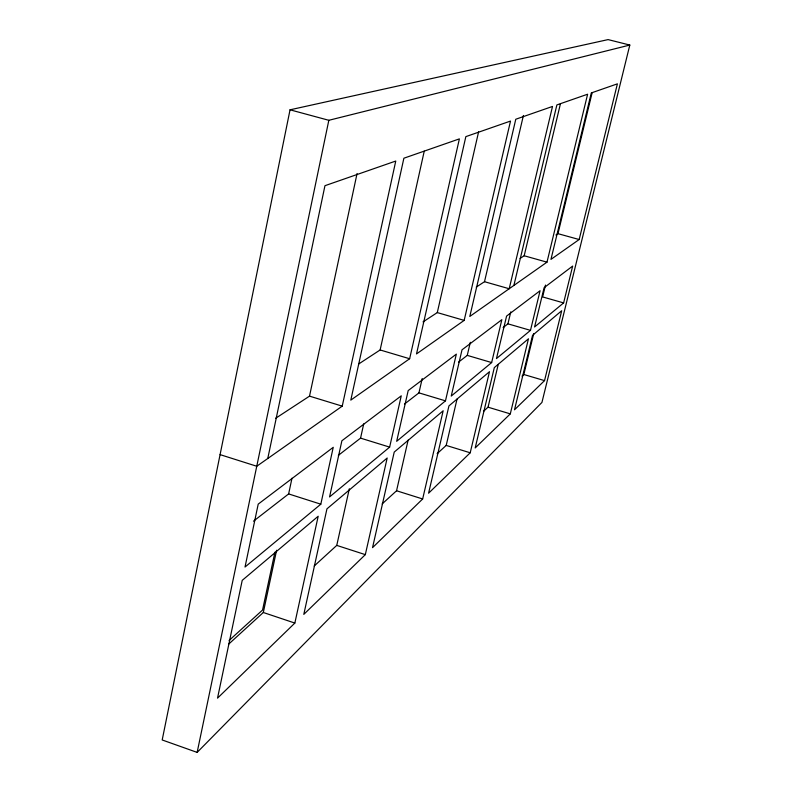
<?xml version="1.0" encoding="UTF-8"?>
<svg xmlns="http://www.w3.org/2000/svg" width="792" height="792" viewBox="0 0 792 792"><rect width="100%" height="100%" fill="white"/><g stroke="black" fill="none" stroke-linecap="round" stroke-linejoin="round"><path stroke-width="1.19" d="M290.04 109.811L162.192 739.966L197.149 752.4L541.936 402.435L629.808 45.055L608.098 39.6L290.04 109.811L328.828 120.295L629.808 45.055M197.149 752.4L328.828 120.295M267.775 458.509L324.958 185.694L395.762 161.043L342.233 406.147L256.757 466.25L220.087 454.628M274.913 552.182L262.558 610.038L229.066 640.5M228.928 643.906L263.31 612.493L276.606 550.252M253.46 521.195L288.635 493.921L291.981 478.229M275.685 418.265L309.514 396.139L357.063 173.517M294.852 623.066L318.186 516.255L242.223 580.358L217.533 698.138L294.852 623.066L263.31 612.493M320.819 504.187L333.234 447.322L258.212 504.118L245.025 567.023L320.819 504.187L288.635 493.921M314.177 566.023L336.758 545.391L349.322 488.763M338.342 455.37L360.558 438.134L363.726 423.859M358.558 364.072L380.13 349.965L424.245 151.153M365.32 554.638L387.179 458.023L326.947 508.85L303.801 614.374L365.32 554.638L336.758 545.391M389.644 447.124L401.247 395.832L341.887 440.768L329.571 496.93L389.644 447.124L360.558 438.134M409.642 358.746L459.38 138.877L403.88 158.212L350.807 400.108L409.642 358.746L380.13 349.965M382.13 503.94L396.554 490.763L408.127 440.134M404.494 404.059L418.938 392.862L422.215 378.517M423.007 321.918L437.283 312.583L478.606 131.809M422.661 498.97L443.164 410.781L394.228 452.074L372.537 547.638L422.661 498.97L396.554 490.763M445.47 400.851L456.331 354.133L408.187 390.575L396.673 441.302L445.47 400.851L418.938 392.862M464.171 320.394L510.513 121.067L465.844 136.63L416.513 353.915L464.171 320.394L437.283 312.583M437.144 453.687L446.193 445.421L457.053 399M458.618 362.092L467.26 355.38L470.319 342.302M476.24 287.11L484.506 281.704L523.413 115.464M470.21 452.786L489.486 371.695L448.945 405.9L428.591 493.208L470.21 452.786L446.193 445.421M491.654 362.568L501.841 319.681L462.013 349.826L451.242 396.069L491.654 362.568L467.26 355.38M513.889 285.437L556.875 104.92L587.614 94.218L546.985 262.162L469.805 316.444L515.78 119.236L552.509 106.445L509.197 288.743L484.506 281.704M483.575 411.266L488.04 407.187L498.257 364.37M503.118 327.571L507.929 323.839L510.791 311.85M520.087 258.44L524.175 255.767L560.449 103.722M510.296 413.87L528.452 338.808L494.317 367.607L475.18 447.965L510.296 413.87L488.04 407.187M530.491 330.363L540.075 290.733L506.583 316.087L496.475 358.568L530.491 330.363L507.929 323.839M522.027 376.141L523.819 374.507L533.729 333.62M545.5 285.07L542.619 296.931L563.617 302.91L572.656 266.072L544.104 287.694L534.58 326.977L563.617 302.91M555.915 235.006L557.964 233.67L592.159 92.614M544.54 380.615L561.686 310.751L532.551 335.343L514.513 409.771L544.54 380.615L523.819 374.507M579.17 239.53L617.394 83.843L591.297 92.941L550.965 259.37L579.17 239.53L557.964 233.67M524.175 255.767L546.985 262.162M309.514 396.139L342.233 406.147"/></g></svg>
